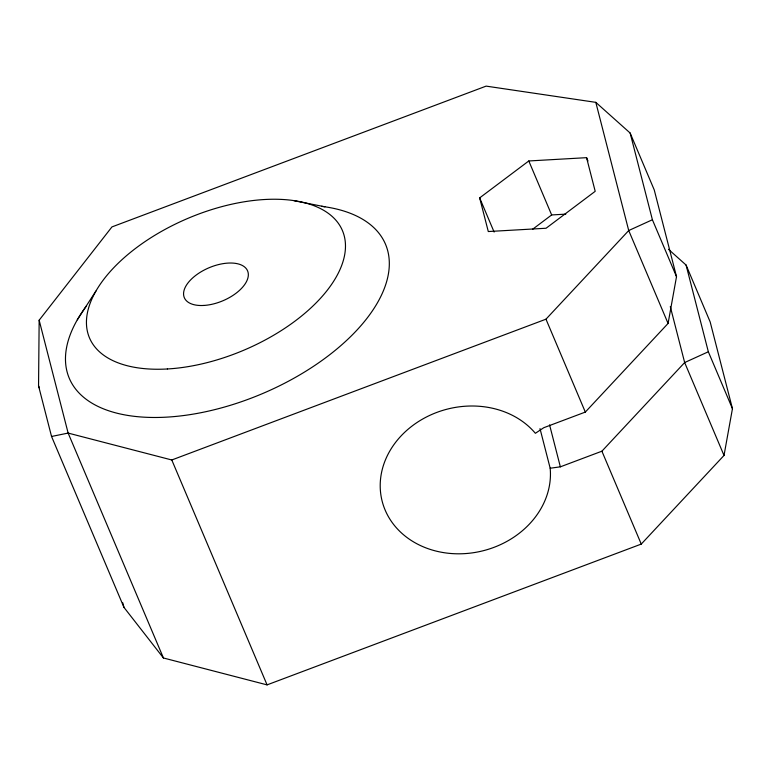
<?xml version="1.0" encoding="UTF-8"?>
<svg xmlns="http://www.w3.org/2000/svg" width="771" height="771" viewBox="0 0 771 771"><rect width="100%" height="100%" fill="white"/><g stroke="black" fill="none" stroke-linecap="round" stroke-linejoin="round"><path stroke-width="1.16" d="M686.074 265.041L710.178 321.95L732.45 408.678L724.017 455.439L641.26 544.085L267.074 684.879L163.433 657.981L123.967 607.394L51.541 436.473L38.55 385.866L39.157 320.206L111.949 226.915L486.125 86.121L595.81 102.35L630.138 133.026L654.251 189.936L676.514 276.664L668.081 323.435L585.324 412.08L543.777 427.712L535.373 433.302A85.86 73.052 -14.4 0 0 395.918 441.947A85.86 73.052 -14.4 0 0 442.747 552.479A85.86 73.052 -14.4 0 0 550.176 468.228L560.353 466.831L601.9 451.199L684.658 362.553L708.337 351.769L686.074 265.041L668.467 249.303M77.293 319.82L95.883 291.12M51.541 436.473L68.137 433.08L171.788 459.979L545.974 319.184L628.722 230.539L652.401 219.754L630.138 133.026M586.567 157.669L595.202 191.314L546.07 228.245L488.294 231.541L479.658 197.896L528.79 160.966L586.567 157.669L587.965 160.975M532.761 229.151L551.66 214.945L565.808 214.136M293.982 200.701L324.919 206.792M652.401 219.754L676.514 276.664M708.337 351.769L732.45 408.678M668.081 323.435L628.722 230.539L595.81 102.35M724.017 455.439L684.658 362.553L670.298 306.617M528.79 160.966L551.66 214.945M545.974 319.184L585.324 412.08M601.9 451.199L641.26 544.085M479.658 197.896L494.124 232.052M171.788 459.979L267.074 684.879M163.433 657.981L68.137 433.08L39.157 320.206M38.55 385.866L39.485 388.073M549.578 424.879L560.353 466.831M539.999 428.609L550.176 468.228M122.782 602.797L123.967 607.394M321.507 206.329A171.721 89.503 -23 0 1 362.37 323.993A171.721 89.503 -23 0 1 142.702 417.092A171.721 89.503 -23 0 1 86.506 305.933M167.365 368.972A137.383 71.607 -23 0 0 344.251 236.003A137.383 71.607 -23 0 0 136.265 247.857A137.383 71.607 -23 0 0 167.365 368.972M203.814 305.451A34.348 17.897 -23 0 0 248.031 272.211A34.348 17.897 -23 0 0 196.036 275.17A34.348 17.897 -23 0 0 203.814 305.451"/></g></svg>
